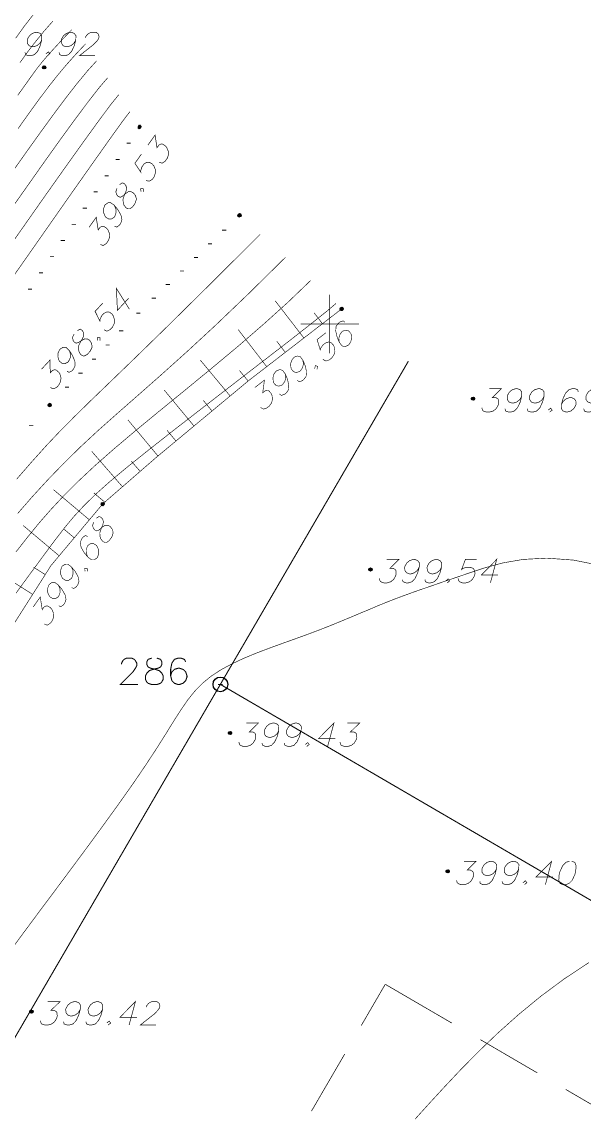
# Model space of a CAD drawing. Extents: x 489 to 720, y 1028 to 1176.
# Drawn here: x 612.32 to 621.92, y 1147.68 to 1166.29 of the extents above; entities that cross this region are included whole.
import ezdxf

# ---------------------------------------------------------------- set-up
doc = ezdxf.new("R2010")
doc.units = 0
doc.header["$MEASUREMENT"] = 0
for name, color, linetype in [('1202', 7, 'Continuous'), ('1501-TOPO', 7, 'Continuous'), ('1501-UP', 7, 'Continuous'), ('1506', 7, 'Continuous'), ('1507', 7, 'Continuous'), ('1510-UP', 7, 'Continuous'), ('1511-DOWN', 7, 'Continuous'), ('KAV-BINIAN', 7, 'Continuous'), ('M1602', 7, 'Continuous')]:
    doc.layers.add(name, color=color, linetype=linetype)

msp = doc.modelspace()

# ---------------------------------------------------------------- hatches: boundary and pattern name
at = {"layer": '1501-TOPO', "linetype": 'Continuous', "ltscale": 0.045455}
for points in [[(612.678, 1165.524), (612.678, 1165.504), (612.677, 1165.514)], [(612.684, 1165.534), (612.684, 1165.496), (612.678, 1165.524)], [(612.684, 1165.496), (612.678, 1165.524), (612.678, 1165.504)], [(612.693, 1165.539), (612.693, 1165.49), (612.684, 1165.534)], [(612.693, 1165.49), (612.684, 1165.534), (612.684, 1165.496)], [(612.703, 1165.541), (612.703, 1165.488), (612.693, 1165.539)], [(612.703, 1165.488), (612.693, 1165.539), (612.693, 1165.49)], [(612.713, 1165.539), (612.713, 1165.49), (612.703, 1165.541)], [(612.713, 1165.49), (612.703, 1165.541), (612.703, 1165.488)], [(612.721, 1165.534), (612.721, 1165.496), (612.713, 1165.539)], [(612.721, 1165.496), (612.713, 1165.539), (612.713, 1165.49)], [(612.727, 1165.524), (612.727, 1165.504), (612.721, 1165.534)], [(612.727, 1165.504), (612.721, 1165.534), (612.721, 1165.496)], [(612.729, 1165.514), (612.727, 1165.524), (612.727, 1165.504)], [(614.308, 1164.504), (614.346, 1164.476), (614.307, 1164.494)], [(614.346, 1164.476), (614.307, 1164.494), (614.337, 1164.472)], [(614.307, 1164.494), (614.337, 1164.472), (614.31, 1164.485)], [(614.311, 1164.514), (614.354, 1164.484), (614.308, 1164.504)], [(614.354, 1164.484), (614.308, 1164.504), (614.346, 1164.476)], [(614.337, 1164.472), (614.31, 1164.485), (614.327, 1164.473)], [(614.31, 1164.485), (614.327, 1164.473), (614.318, 1164.477)], [(614.319, 1164.521), (614.359, 1164.493), (614.311, 1164.514)], [(614.359, 1164.493), (614.311, 1164.514), (614.354, 1164.484)], [(614.328, 1164.524), (614.359, 1164.503), (614.319, 1164.521)], [(614.359, 1164.503), (614.319, 1164.521), (614.359, 1164.493)], [(614.338, 1164.524), (614.355, 1164.512), (614.328, 1164.524)], [(614.355, 1164.512), (614.328, 1164.524), (614.359, 1164.503)], [(614.349, 1164.52), (614.338, 1164.524), (614.355, 1164.512)], [(616.012, 1162.998), (616.046, 1162.964), (616.01, 1162.989)], [(616.046, 1162.964), (616.01, 1162.989), (616.037, 1162.962)], [(616.01, 1162.989), (616.037, 1162.962), (616.012, 1162.979)], [(616.018, 1163.007), (616.055, 1162.97), (616.012, 1162.998)], [(616.055, 1162.97), (616.012, 1162.998), (616.046, 1162.964)], [(616.037, 1162.962), (616.012, 1162.979), (616.027, 1162.964)], [(616.012, 1162.979), (616.027, 1162.964), (616.018, 1162.97)], [(616.027, 1163.013), (616.061, 1162.979), (616.018, 1163.007)], [(616.061, 1162.979), (616.018, 1163.007), (616.055, 1162.97)], [(616.037, 1163.015), (616.063, 1162.989), (616.027, 1163.013)], [(616.063, 1162.989), (616.027, 1163.013), (616.061, 1162.979)], [(616.047, 1163.013), (616.061, 1162.998), (616.037, 1163.015)], [(616.061, 1162.998), (616.037, 1163.015), (616.063, 1162.989)], [(616.055, 1163.007), (616.047, 1163.013), (616.061, 1162.998)], [(612.772, 1159.762), (612.808, 1159.729), (612.771, 1159.752)], [(612.808, 1159.729), (612.771, 1159.752), (612.799, 1159.727)], [(612.771, 1159.752), (612.799, 1159.727), (612.774, 1159.743)], [(612.778, 1159.771), (612.817, 1159.735), (612.772, 1159.762)], [(612.817, 1159.735), (612.772, 1159.762), (612.808, 1159.729)], [(612.799, 1159.727), (612.774, 1159.743), (612.788, 1159.728)], [(612.774, 1159.743), (612.788, 1159.728), (612.779, 1159.734)], [(612.786, 1159.777), (612.821, 1159.744), (612.778, 1159.771)], [(612.821, 1159.744), (612.778, 1159.771), (612.817, 1159.735)], [(612.796, 1159.779), (612.824, 1159.754), (612.786, 1159.777)], [(612.824, 1159.754), (612.786, 1159.777), (612.821, 1159.744)], [(612.807, 1159.778), (612.821, 1159.764), (612.796, 1159.779)], [(612.821, 1159.764), (612.796, 1159.779), (612.824, 1159.754)], [(612.815, 1159.772), (612.807, 1159.778), (612.821, 1159.764)], [(619.999, 1159.873), (619.999, 1159.853), (619.997, 1159.863)], [(620.004, 1159.881), (620.004, 1159.845), (619.999, 1159.873)], [(620.004, 1159.845), (619.999, 1159.873), (619.999, 1159.853)], [(620.013, 1159.887), (620.013, 1159.839), (620.004, 1159.881)], [(620.013, 1159.839), (620.004, 1159.881), (620.004, 1159.845)], [(620.024, 1159.889), (620.024, 1159.837), (620.013, 1159.887)], [(620.024, 1159.837), (620.013, 1159.887), (620.013, 1159.839)], [(620.034, 1159.887), (620.034, 1159.839), (620.024, 1159.889)], [(620.034, 1159.839), (620.024, 1159.889), (620.024, 1159.837)], [(620.042, 1159.881), (620.042, 1159.845), (620.034, 1159.887)], [(620.042, 1159.845), (620.034, 1159.887), (620.034, 1159.839)], [(620.047, 1159.873), (620.047, 1159.853), (620.042, 1159.881)], [(620.047, 1159.853), (620.042, 1159.881), (620.042, 1159.845)], [(620.05, 1159.863), (620.047, 1159.873), (620.047, 1159.853)], [(618.249, 1156.96), (618.249, 1156.939), (618.247, 1156.949)], [(618.254, 1156.969), (618.254, 1156.931), (618.249, 1156.96)], [(618.254, 1156.931), (618.249, 1156.96), (618.249, 1156.939)], [(618.263, 1156.974), (618.263, 1156.926), (618.254, 1156.969)], [(618.263, 1156.926), (618.254, 1156.969), (618.254, 1156.931)], [(618.274, 1156.977), (618.274, 1156.923), (618.263, 1156.974)], [(618.274, 1156.923), (618.263, 1156.974), (618.263, 1156.926)], [(618.284, 1156.974), (618.284, 1156.926), (618.274, 1156.977)], [(618.284, 1156.926), (618.274, 1156.977), (618.274, 1156.923)], [(618.292, 1156.969), (618.292, 1156.931), (618.284, 1156.974)], [(618.292, 1156.931), (618.284, 1156.974), (618.284, 1156.926)], [(618.297, 1156.96), (618.297, 1156.939), (618.292, 1156.969)], [(618.297, 1156.939), (618.292, 1156.969), (618.292, 1156.931)], [(618.3, 1156.949), (618.297, 1156.96), (618.297, 1156.939)], [(615.851, 1154.17), (615.851, 1154.149), (615.85, 1154.16)], [(615.857, 1154.178), (615.857, 1154.141), (615.851, 1154.17)], [(615.857, 1154.141), (615.851, 1154.17), (615.851, 1154.149)], [(615.866, 1154.184), (615.866, 1154.136), (615.857, 1154.178)], [(615.866, 1154.136), (615.857, 1154.178), (615.857, 1154.141)], [(615.876, 1154.186), (615.876, 1154.134), (615.866, 1154.184)], [(615.876, 1154.134), (615.866, 1154.184), (615.866, 1154.136)], [(615.886, 1154.184), (615.886, 1154.136), (615.876, 1154.186)], [(615.886, 1154.136), (615.876, 1154.186), (615.876, 1154.134)], [(615.894, 1154.178), (615.894, 1154.141), (615.886, 1154.184)], [(615.894, 1154.141), (615.886, 1154.184), (615.886, 1154.136)], [(615.9, 1154.17), (615.9, 1154.149), (615.894, 1154.178)], [(615.9, 1154.149), (615.894, 1154.178), (615.894, 1154.141)], [(615.902, 1154.16), (615.9, 1154.17), (615.9, 1154.149)], [(619.568, 1151.812), (619.568, 1151.791), (619.566, 1151.802)], [(619.574, 1151.821), (619.574, 1151.784), (619.568, 1151.812)], [(619.574, 1151.784), (619.568, 1151.812), (619.568, 1151.791)], [(619.582, 1151.827), (619.582, 1151.778), (619.574, 1151.821)], [(619.582, 1151.778), (619.574, 1151.821), (619.574, 1151.784)], [(619.592, 1151.828), (619.592, 1151.776), (619.582, 1151.827)], [(619.592, 1151.776), (619.582, 1151.827), (619.582, 1151.778)], [(619.602, 1151.827), (619.602, 1151.778), (619.592, 1151.828)], [(619.602, 1151.778), (619.592, 1151.828), (619.592, 1151.776)], [(619.61, 1151.821), (619.61, 1151.784), (619.602, 1151.827)], [(619.61, 1151.784), (619.602, 1151.827), (619.602, 1151.778)], [(619.616, 1151.812), (619.616, 1151.791), (619.61, 1151.821)], [(619.616, 1151.791), (619.61, 1151.821), (619.61, 1151.784)], [(619.618, 1151.802), (619.616, 1151.812), (619.616, 1151.791)], [(612.462, 1149.419), (612.462, 1149.398), (612.46, 1149.409)], [(612.468, 1149.427), (612.468, 1149.389), (612.462, 1149.419)], [(612.468, 1149.389), (612.462, 1149.419), (612.462, 1149.398)], [(612.477, 1149.432), (612.477, 1149.384), (612.468, 1149.427)], [(612.477, 1149.384), (612.468, 1149.427), (612.468, 1149.389)], [(612.487, 1149.435), (612.487, 1149.382), (612.477, 1149.432)], [(612.487, 1149.382), (612.477, 1149.432), (612.477, 1149.384)], [(612.496, 1149.432), (612.496, 1149.384), (612.487, 1149.435)], [(612.496, 1149.384), (612.487, 1149.435), (612.487, 1149.382)], [(612.505, 1149.427), (612.505, 1149.389), (612.496, 1149.432)], [(612.505, 1149.389), (612.496, 1149.432), (612.496, 1149.384)], [(612.511, 1149.419), (612.511, 1149.398), (612.505, 1149.427)], [(612.511, 1149.398), (612.505, 1149.427), (612.505, 1149.389)], [(612.513, 1149.409), (612.511, 1149.419), (612.511, 1149.398)]]:
    msp.add_hatch(color=7, dxfattribs=at).paths.add_polyline_path(points, flags=0)
at = {"layer": '1501-UP', "linetype": 'Continuous', "ltscale": 0.045455}
for points in [[(617.757, 1161.398), (617.79, 1161.37), (617.76, 1161.409)], [(617.76, 1161.409), (617.799, 1161.374), (617.767, 1161.415)], [(617.79, 1161.37), (617.76, 1161.409), (617.799, 1161.374)], [(617.767, 1161.415), (617.805, 1161.381), (617.776, 1161.42)], [(617.799, 1161.374), (617.767, 1161.415), (617.805, 1161.381)], [(617.776, 1161.42), (617.809, 1161.391), (617.786, 1161.421)], [(617.805, 1161.381), (617.776, 1161.42), (617.809, 1161.391)], [(617.809, 1161.391), (617.786, 1161.421), (617.808, 1161.402)], [(617.786, 1161.421), (617.808, 1161.402), (617.796, 1161.418)], [(617.808, 1161.402), (617.796, 1161.418), (617.803, 1161.411)], [(617.758, 1161.388), (617.779, 1161.369), (617.757, 1161.398)], [(617.779, 1161.369), (617.757, 1161.398), (617.79, 1161.37)], [(617.762, 1161.379), (617.77, 1161.372), (617.758, 1161.388)], [(617.77, 1161.372), (617.758, 1161.388), (617.779, 1161.369)], [(613.677, 1158.066), (613.713, 1158.043), (613.679, 1158.077)], [(613.679, 1158.057), (613.703, 1158.04), (613.677, 1158.066)], [(613.703, 1158.04), (613.677, 1158.066), (613.713, 1158.043)], [(613.679, 1158.077), (613.722, 1158.048), (613.684, 1158.086)], [(613.713, 1158.043), (613.679, 1158.077), (613.722, 1158.048)], [(613.685, 1158.048), (613.693, 1158.043), (613.679, 1158.057)], [(613.693, 1158.043), (613.679, 1158.057), (613.703, 1158.04)], [(613.684, 1158.086), (613.727, 1158.057), (613.693, 1158.091)], [(613.722, 1158.048), (613.684, 1158.086), (613.727, 1158.057)], [(613.693, 1158.091), (613.729, 1158.068), (613.703, 1158.094)], [(613.727, 1158.057), (613.693, 1158.091), (613.729, 1158.068)], [(613.729, 1158.068), (613.703, 1158.094), (613.727, 1158.078)], [(613.703, 1158.094), (613.727, 1158.078), (613.713, 1158.091)], [(613.727, 1158.078), (613.713, 1158.091), (613.721, 1158.086)]]:
    msp.add_hatch(color=18, dxfattribs=at).paths.add_polyline_path(points, flags=0)

# ---------------------------------------------------------------- linework, layer by layer
at = {"color": 250, "linetype": 'Continuous', "ltscale": 0.045455, "const_width": 0.0112}
for points in [[(612.661, 1165.979), (612.627, 1165.922), (612.578, 1165.884), (612.516, 1165.865), (612.496, 1165.865), (612.445, 1165.884), (612.417, 1165.922), (612.413, 1165.979), (612.418, 1165.998), (612.453, 1166.055), (612.501, 1166.094), (612.563, 1166.113), (612.583, 1166.113), (612.635, 1166.094), (612.662, 1166.055), (612.661, 1165.979), (612.635, 1165.884), (612.591, 1165.788), (612.537, 1165.731), (612.475, 1165.712), (612.437, 1165.712), (612.385, 1165.731), (612.376, 1165.77)], [(613.243, 1165.979), (613.208, 1165.922), (613.16, 1165.884), (613.097, 1165.865), (613.078, 1165.865), (613.026, 1165.884), (612.999, 1165.922), (612.995, 1165.979), (613, 1165.998), (613.034, 1166.055), (613.083, 1166.094), (613.145, 1166.113), (613.165, 1166.113), (613.216, 1166.094), (613.244, 1166.055), (613.243, 1165.979), (613.217, 1165.884), (613.172, 1165.788), (613.119, 1165.731), (613.057, 1165.712), (613.019, 1165.712), (612.967, 1165.731), (612.958, 1165.77)], [(613.405, 1166.018), (613.41, 1166.037), (613.44, 1166.074), (613.465, 1166.094), (613.508, 1166.113), (613.584, 1166.113), (613.617, 1166.094), (613.63, 1166.074), (613.64, 1166.037), (613.629, 1165.998), (613.6, 1165.96), (613.546, 1165.903), (613.304, 1165.712), (613.571, 1165.712)], [(612.732, 1165.746), (612.775, 1165.779), (612.799, 1165.746), (612.757, 1165.712)], [(614.474, 1164.188), (614.596, 1164.359), (614.629, 1164.144), (614.663, 1164.19), (614.697, 1164.206), (614.721, 1164.206), (614.77, 1164.177), (614.795, 1164.146), (614.821, 1164.085), (614.825, 1164.023), (614.803, 1163.961), (614.77, 1163.914), (614.725, 1163.884), (614.701, 1163.884), (614.665, 1163.898)], [(614.363, 1164.034), (614.252, 1163.879), (614.353, 1163.726), (614.352, 1163.756), (614.372, 1163.818), (614.407, 1163.864), (614.452, 1163.896), (614.5, 1163.896), (614.547, 1163.866), (614.574, 1163.836), (614.6, 1163.774), (614.602, 1163.713), (614.582, 1163.651), (614.549, 1163.604), (614.502, 1163.573), (614.479, 1163.573), (614.443, 1163.588)], [(613.946, 1163.452), (613.926, 1163.39), (613.94, 1163.345), (613.965, 1163.314), (614.001, 1163.298), (614.036, 1163.314), (614.093, 1163.361), (614.138, 1163.393), (614.186, 1163.393), (614.221, 1163.378), (614.259, 1163.332), (614.274, 1163.286), (614.275, 1163.255), (614.254, 1163.194), (614.21, 1163.131), (614.163, 1163.101), (614.14, 1163.101), (614.104, 1163.115), (614.067, 1163.161), (614.052, 1163.207), (614.05, 1163.269), (614.07, 1163.33), (614.102, 1163.407), (614.112, 1163.454), (614.097, 1163.499), (614.072, 1163.53), (614.037, 1163.545), (613.991, 1163.514)], [(614.354, 1163.391), (614.352, 1163.445), (614.393, 1163.445), (614.395, 1163.391)], [(613.901, 1163.16), (613.927, 1163.098), (613.93, 1163.037), (613.91, 1162.974), (613.899, 1162.96), (613.852, 1162.928), (613.805, 1162.928), (613.757, 1162.957), (613.744, 1162.973), (613.718, 1163.035), (613.715, 1163.096), (613.735, 1163.157), (613.746, 1163.173), (613.793, 1163.204), (613.84, 1163.205), (613.901, 1163.16), (613.963, 1163.084), (614.015, 1162.991), (614.03, 1162.914), (614.01, 1162.853), (613.987, 1162.822), (613.942, 1162.79), (613.905, 1162.805)], [(613.469, 1162.786), (613.591, 1162.956), (613.625, 1162.741), (613.658, 1162.787), (613.693, 1162.803), (613.717, 1162.804), (613.765, 1162.773), (613.791, 1162.743), (613.817, 1162.681), (613.819, 1162.62), (613.799, 1162.559), (613.766, 1162.512), (613.719, 1162.48), (613.696, 1162.48), (613.66, 1162.495)], [(614.157, 1161.391), (613.936, 1161.743), (613.953, 1161.369), (614.147, 1161.579)], [(613.702, 1161.491), (613.572, 1161.352), (613.654, 1161.187), (613.657, 1161.218), (613.685, 1161.277), (613.724, 1161.319), (613.774, 1161.344), (613.82, 1161.338), (613.865, 1161.302), (613.886, 1161.269), (613.904, 1161.204), (613.899, 1161.143), (613.87, 1161.085), (613.832, 1161.043), (613.783, 1161.018), (613.759, 1161.02), (613.725, 1161.039)], [(613.216, 1160.968), (613.187, 1160.909), (613.195, 1160.861), (613.216, 1160.828), (613.25, 1160.809), (613.286, 1160.82), (613.349, 1160.859), (613.399, 1160.884), (613.445, 1160.879), (613.479, 1160.859), (613.511, 1160.809), (613.519, 1160.762), (613.517, 1160.731), (613.488, 1160.672), (613.436, 1160.616), (613.386, 1160.591), (613.363, 1160.594), (613.329, 1160.613), (613.297, 1160.663), (613.29, 1160.711), (613.294, 1160.772), (613.324, 1160.831), (613.365, 1160.904), (613.38, 1160.948), (613.371, 1160.996), (613.351, 1161.029), (613.317, 1161.048), (613.268, 1161.023)], [(613.612, 1160.855), (613.617, 1160.909), (613.658, 1160.904), (613.653, 1160.851)], [(613.134, 1160.682), (613.152, 1160.619), (613.147, 1160.557), (613.119, 1160.498), (613.105, 1160.485), (613.057, 1160.46), (613.009, 1160.465), (612.965, 1160.501), (612.954, 1160.518), (612.936, 1160.582), (612.941, 1160.644), (612.969, 1160.702), (612.982, 1160.715), (613.032, 1160.741), (613.078, 1160.736), (613.134, 1160.682), (613.186, 1160.599), (613.226, 1160.502), (613.23, 1160.423), (613.202, 1160.364), (613.177, 1160.337), (613.127, 1160.312), (613.093, 1160.331)], [(612.658, 1160.366), (612.801, 1160.52), (612.807, 1160.303), (612.845, 1160.345), (612.882, 1160.356), (612.905, 1160.353), (612.95, 1160.316), (612.971, 1160.284), (612.99, 1160.219), (612.984, 1160.157), (612.955, 1160.099), (612.917, 1160.057), (612.868, 1160.032), (612.844, 1160.035), (612.81, 1160.054)], [(620.3, 1160.035), (620.51, 1160.035), (620.354, 1159.882), (620.412, 1159.882), (620.445, 1159.863), (620.459, 1159.844), (620.462, 1159.787), (620.452, 1159.748), (620.418, 1159.691), (620.37, 1159.653), (620.308, 1159.635), (620.25, 1159.635), (620.197, 1159.653), (620.184, 1159.672), (620.175, 1159.711)], [(620.855, 1159.902), (620.821, 1159.844), (620.772, 1159.806), (620.71, 1159.787), (620.692, 1159.787), (620.64, 1159.806), (620.611, 1159.844), (620.608, 1159.902), (620.613, 1159.92), (620.647, 1159.978), (620.695, 1160.015), (620.758, 1160.035), (620.777, 1160.035), (620.829, 1160.015), (620.857, 1159.978), (620.855, 1159.902), (620.83, 1159.806), (620.785, 1159.711), (620.732, 1159.653), (620.67, 1159.635), (620.632, 1159.635), (620.579, 1159.653), (620.57, 1159.691)], [(621.237, 1159.902), (621.203, 1159.844), (621.154, 1159.806), (621.092, 1159.787), (621.072, 1159.787), (621.02, 1159.806), (620.993, 1159.844), (620.99, 1159.902), (620.994, 1159.92), (621.028, 1159.978), (621.077, 1160.015), (621.14, 1160.035), (621.159, 1160.035), (621.21, 1160.015), (621.238, 1159.978), (621.237, 1159.902), (621.211, 1159.806), (621.167, 1159.711), (621.113, 1159.653), (621.051, 1159.635), (621.013, 1159.635), (620.961, 1159.653), (620.952, 1159.691)], [(621.82, 1159.978), (621.811, 1160.015), (621.759, 1160.035), (621.721, 1160.035), (621.659, 1160.015), (621.605, 1159.959), (621.56, 1159.863), (621.535, 1159.768), (621.534, 1159.691), (621.561, 1159.653), (621.613, 1159.635), (621.633, 1159.635), (621.695, 1159.653), (621.743, 1159.691), (621.778, 1159.748), (621.783, 1159.768), (621.779, 1159.824), (621.751, 1159.863), (621.699, 1159.882), (621.68, 1159.882), (621.618, 1159.863), (621.569, 1159.824), (621.535, 1159.768)], [(622.2, 1159.902), (622.166, 1159.844), (622.117, 1159.806), (622.055, 1159.787), (622.036, 1159.787), (621.984, 1159.806), (621.955, 1159.844), (621.952, 1159.902), (621.958, 1159.92), (621.992, 1159.978), (622.04, 1160.015), (622.102, 1160.035), (622.121, 1160.035), (622.174, 1160.015), (622.201, 1159.978), (622.2, 1159.902), (622.175, 1159.806), (622.129, 1159.711), (622.076, 1159.653), (622.015, 1159.635), (621.976, 1159.635), (621.924, 1159.653), (621.915, 1159.691)], [(621.308, 1159.668), (621.35, 1159.701), (621.375, 1159.668), (621.333, 1159.635)], [(618.55, 1157.121), (618.76, 1157.121), (618.604, 1156.969), (618.662, 1156.969), (618.695, 1156.949), (618.709, 1156.93), (618.712, 1156.873), (618.702, 1156.836), (618.668, 1156.778), (618.62, 1156.74), (618.558, 1156.721), (618.5, 1156.721), (618.449, 1156.74), (618.434, 1156.759), (618.425, 1156.797)], [(619.105, 1156.988), (619.071, 1156.93), (619.022, 1156.893), (618.961, 1156.873), (618.942, 1156.873), (618.89, 1156.893), (618.861, 1156.93), (618.858, 1156.988), (618.863, 1157.007), (618.897, 1157.064), (618.945, 1157.103), (619.008, 1157.121), (619.027, 1157.121), (619.079, 1157.103), (619.107, 1157.064), (619.105, 1156.988), (619.08, 1156.893), (619.035, 1156.797), (618.982, 1156.74), (618.92, 1156.721), (618.882, 1156.721), (618.829, 1156.74), (618.82, 1156.778)], [(619.487, 1156.988), (619.453, 1156.93), (619.404, 1156.893), (619.342, 1156.873), (619.322, 1156.873), (619.27, 1156.893), (619.243, 1156.93), (619.24, 1156.988), (619.244, 1157.007), (619.278, 1157.064), (619.327, 1157.103), (619.39, 1157.121), (619.409, 1157.121), (619.46, 1157.103), (619.488, 1157.064), (619.487, 1156.988), (619.461, 1156.893), (619.417, 1156.797), (619.363, 1156.74), (619.301, 1156.721), (619.263, 1156.721), (619.211, 1156.74), (619.202, 1156.778)], [(620.085, 1157.121), (619.894, 1157.121), (619.829, 1156.949), (619.854, 1156.969), (619.916, 1156.988), (619.974, 1156.988), (620.026, 1156.969), (620.053, 1156.93), (620.057, 1156.873), (620.046, 1156.836), (620.012, 1156.778), (619.965, 1156.74), (619.902, 1156.721), (619.844, 1156.721), (619.793, 1156.74), (619.778, 1156.759), (619.769, 1156.797)], [(620.321, 1156.721), (620.428, 1157.121), (620.167, 1156.854), (620.452, 1156.854)], [(619.558, 1156.754), (619.6, 1156.788), (619.625, 1156.754), (619.583, 1156.721)], [(616.152, 1154.331), (616.362, 1154.331), (616.207, 1154.179), (616.265, 1154.179), (616.297, 1154.16), (616.311, 1154.14), (616.315, 1154.084), (616.304, 1154.045), (616.27, 1153.988), (616.222, 1153.949), (616.16, 1153.931), (616.102, 1153.931), (616.051, 1153.949), (616.036, 1153.969), (616.027, 1154.007)], [(616.708, 1154.197), (616.674, 1154.14), (616.625, 1154.103), (616.563, 1154.084), (616.544, 1154.084), (616.492, 1154.103), (616.463, 1154.14), (616.46, 1154.197), (616.466, 1154.216), (616.5, 1154.274), (616.547, 1154.312), (616.61, 1154.331), (616.629, 1154.331), (616.682, 1154.312), (616.709, 1154.274), (616.708, 1154.197), (616.683, 1154.103), (616.637, 1154.007), (616.584, 1153.949), (616.522, 1153.931), (616.484, 1153.931), (616.432, 1153.949), (616.422, 1153.988)], [(617.09, 1154.197), (617.055, 1154.14), (617.007, 1154.103), (616.944, 1154.084), (616.925, 1154.084), (616.872, 1154.103), (616.845, 1154.14), (616.842, 1154.197), (616.846, 1154.216), (616.88, 1154.274), (616.929, 1154.312), (616.992, 1154.331), (617.011, 1154.331), (617.062, 1154.312), (617.091, 1154.274), (617.09, 1154.197), (617.063, 1154.103), (617.019, 1154.007), (616.966, 1153.949), (616.903, 1153.931), (616.866, 1153.931), (616.813, 1153.949), (616.804, 1153.988)], [(617.542, 1153.931), (617.65, 1154.331), (617.387, 1154.064), (617.674, 1154.064)], [(617.878, 1154.331), (618.088, 1154.331), (617.933, 1154.179), (617.99, 1154.179), (618.022, 1154.16), (618.037, 1154.14), (618.041, 1154.084), (618.03, 1154.045), (617.996, 1153.988), (617.947, 1153.949), (617.885, 1153.931), (617.828, 1153.931), (617.776, 1153.949), (617.762, 1153.969), (617.753, 1154.007)], [(617.16, 1153.964), (617.202, 1153.997), (617.227, 1153.964), (617.185, 1153.931)], [(619.869, 1151.973), (620.078, 1151.973), (619.924, 1151.821), (619.98, 1151.821), (620.013, 1151.802), (620.027, 1151.782), (620.032, 1151.726), (620.021, 1151.687), (619.986, 1151.63), (619.938, 1151.593), (619.876, 1151.573), (619.819, 1151.573), (619.767, 1151.593), (619.752, 1151.611), (619.744, 1151.649)], [(620.424, 1151.84), (620.39, 1151.782), (620.342, 1151.745), (620.279, 1151.726), (620.26, 1151.726), (620.208, 1151.745), (620.18, 1151.782), (620.176, 1151.84), (620.182, 1151.859), (620.216, 1151.916), (620.265, 1151.954), (620.326, 1151.973), (620.345, 1151.973), (620.397, 1151.954), (620.426, 1151.916), (620.424, 1151.84), (620.399, 1151.745), (620.354, 1151.649), (620.301, 1151.593), (620.238, 1151.573), (620.2, 1151.573), (620.147, 1151.593), (620.14, 1151.63)], [(620.805, 1151.84), (620.771, 1151.782), (620.722, 1151.745), (620.66, 1151.726), (620.642, 1151.726), (620.59, 1151.745), (620.561, 1151.782), (620.558, 1151.84), (620.562, 1151.859), (620.597, 1151.916), (620.645, 1151.954), (620.708, 1151.973), (620.727, 1151.973), (620.779, 1151.954), (620.807, 1151.916), (620.805, 1151.84), (620.78, 1151.745), (620.735, 1151.649), (620.682, 1151.593), (620.619, 1151.573), (620.582, 1151.573), (620.529, 1151.593), (620.52, 1151.63)], [(621.259, 1151.573), (621.366, 1151.973), (621.103, 1151.706), (621.39, 1151.706)], [(621.671, 1151.973), (621.609, 1151.954), (621.555, 1151.897), (621.51, 1151.802), (621.495, 1151.745), (621.488, 1151.649), (621.511, 1151.593), (621.563, 1151.573), (621.602, 1151.573), (621.663, 1151.593), (621.718, 1151.649), (621.762, 1151.745), (621.777, 1151.802), (621.784, 1151.897), (621.761, 1151.954), (621.709, 1151.973)], [(620.876, 1151.606), (620.919, 1151.64), (620.943, 1151.606), (620.901, 1151.573)], [(612.763, 1149.58), (612.974, 1149.58), (612.818, 1149.427), (612.876, 1149.427), (612.909, 1149.409), (612.922, 1149.389), (612.926, 1149.332), (612.916, 1149.294), (612.882, 1149.237), (612.833, 1149.198), (612.77, 1149.179), (612.713, 1149.179), (612.661, 1149.198), (612.647, 1149.218), (612.638, 1149.255)], [(613.319, 1149.446), (613.285, 1149.389), (613.236, 1149.351), (613.174, 1149.332), (613.155, 1149.332), (613.103, 1149.351), (613.075, 1149.389), (613.071, 1149.446), (613.076, 1149.465), (613.111, 1149.522), (613.159, 1149.561), (613.221, 1149.58), (613.241, 1149.58), (613.293, 1149.561), (613.32, 1149.522), (613.319, 1149.446), (613.293, 1149.351), (613.249, 1149.255), (613.195, 1149.198), (613.133, 1149.179), (613.095, 1149.179), (613.043, 1149.198), (613.034, 1149.237)], [(613.701, 1149.446), (613.666, 1149.389), (613.618, 1149.351), (613.555, 1149.332), (613.536, 1149.332), (613.484, 1149.351), (613.457, 1149.389), (613.452, 1149.446), (613.458, 1149.465), (613.492, 1149.522), (613.541, 1149.561), (613.603, 1149.58), (613.621, 1149.58), (613.674, 1149.561), (613.702, 1149.522), (613.701, 1149.446), (613.675, 1149.351), (613.63, 1149.255), (613.577, 1149.198), (613.515, 1149.179), (613.476, 1149.179), (613.425, 1149.198), (613.416, 1149.237)], [(614.153, 1149.179), (614.261, 1149.58), (613.999, 1149.313), (614.285, 1149.313)], [(614.445, 1149.485), (614.45, 1149.504), (614.479, 1149.541), (614.503, 1149.561), (614.546, 1149.58), (614.622, 1149.58), (614.655, 1149.561), (614.67, 1149.541), (614.679, 1149.504), (614.669, 1149.465), (614.64, 1149.427), (614.586, 1149.37), (614.344, 1149.179), (614.611, 1149.179)], [(613.771, 1149.213), (613.813, 1149.246), (613.838, 1149.213), (613.795, 1149.179)]]:
    msp.add_lwpolyline(points, dxfattribs=at)
at = {"color": 18, "linetype": 'Continuous', "ltscale": 0.045455, "const_width": 0.01}
for points in [[(617.838, 1161.165), (617.809, 1161.19), (617.755, 1161.173), (617.725, 1161.149), (617.687, 1161.097), (617.68, 1161.019), (617.703, 1160.916), (617.741, 1160.826), (617.786, 1160.764), (617.832, 1160.751), (617.885, 1160.768), (617.9, 1160.779), (617.937, 1160.832), (617.952, 1160.891), (617.945, 1160.959), (617.937, 1160.977), (617.9, 1161.019), (617.854, 1161.032), (617.801, 1161.015), (617.786, 1161.004), (617.749, 1160.951), (617.733, 1160.891), (617.741, 1160.826)], [(617.513, 1160.987), (617.362, 1160.871), (617.416, 1160.695), (617.424, 1160.724), (617.461, 1160.778), (617.507, 1160.813), (617.559, 1160.83), (617.604, 1160.816), (617.643, 1160.773), (617.658, 1160.737), (617.666, 1160.671), (617.65, 1160.611), (617.612, 1160.557), (617.567, 1160.523), (617.515, 1160.506), (617.492, 1160.513), (617.461, 1160.538)], [(617.121, 1160.516), (617.128, 1160.449), (617.113, 1160.39), (617.076, 1160.337), (617.061, 1160.326), (617.008, 1160.309), (616.962, 1160.322), (616.925, 1160.365), (616.917, 1160.384), (616.909, 1160.449), (616.925, 1160.51), (616.962, 1160.562), (616.977, 1160.574), (617.03, 1160.59), (617.076, 1160.578), (617.121, 1160.516), (617.159, 1160.426), (617.182, 1160.322), (617.175, 1160.245), (617.136, 1160.191), (617.107, 1160.168), (617.053, 1160.152), (617.024, 1160.177)], [(616.819, 1160.284), (616.827, 1160.218), (616.811, 1160.157), (616.774, 1160.104), (616.759, 1160.093), (616.705, 1160.076), (616.66, 1160.089), (616.622, 1160.132), (616.615, 1160.151), (616.608, 1160.216), (616.622, 1160.277), (616.66, 1160.33), (616.675, 1160.341), (616.728, 1160.359), (616.774, 1160.345), (616.819, 1160.284), (616.857, 1160.193), (616.879, 1160.089), (616.872, 1160.012), (616.835, 1159.959), (616.804, 1159.936), (616.751, 1159.919), (616.721, 1159.944)], [(617.32, 1160.374), (617.333, 1160.427), (617.372, 1160.415), (617.36, 1160.363)], [(616.297, 1160.051), (616.463, 1160.179), (616.434, 1159.963), (616.479, 1159.998), (616.517, 1160.003), (616.54, 1159.996), (616.577, 1159.953), (616.593, 1159.916), (616.6, 1159.851), (616.585, 1159.79), (616.547, 1159.738), (616.502, 1159.703), (616.449, 1159.686), (616.426, 1159.693), (616.396, 1159.718)], [(613.55, 1157.761), (613.529, 1157.699), (613.543, 1157.653), (613.568, 1157.622), (613.604, 1157.607), (613.638, 1157.623), (613.695, 1157.671), (613.742, 1157.702), (613.788, 1157.703), (613.825, 1157.688), (613.862, 1157.641), (613.877, 1157.596), (613.878, 1157.565), (613.858, 1157.503), (613.813, 1157.441), (613.768, 1157.41), (613.744, 1157.41), (613.708, 1157.424), (613.67, 1157.47), (613.655, 1157.516), (613.653, 1157.578), (613.674, 1157.639), (613.705, 1157.716), (613.715, 1157.763), (613.701, 1157.809), (613.676, 1157.839), (613.64, 1157.854), (613.594, 1157.823)], [(613.443, 1157.513), (613.407, 1157.528), (613.361, 1157.497), (613.34, 1157.466), (613.319, 1157.404), (613.334, 1157.328), (613.386, 1157.236), (613.449, 1157.16), (613.51, 1157.114), (613.558, 1157.114), (613.603, 1157.146), (613.615, 1157.162), (613.635, 1157.223), (613.632, 1157.285), (613.605, 1157.346), (613.593, 1157.362), (613.544, 1157.391), (613.496, 1157.391), (613.451, 1157.36), (613.44, 1157.344), (613.419, 1157.282), (613.422, 1157.221), (613.449, 1157.16)], [(613.167, 1156.995), (613.194, 1156.934), (613.196, 1156.872), (613.176, 1156.81), (613.165, 1156.795), (613.119, 1156.763), (613.072, 1156.762), (613.024, 1156.793), (613.011, 1156.807), (612.984, 1156.869), (612.982, 1156.93), (613.002, 1156.993), (613.012, 1157.007), (613.059, 1157.039), (613.105, 1157.04), (613.167, 1156.995), (613.23, 1156.919), (613.282, 1156.827), (613.297, 1156.749), (613.277, 1156.688), (613.254, 1156.657), (613.209, 1156.626), (613.172, 1156.64)], [(613.399, 1156.916), (613.396, 1156.97), (613.437, 1156.971), (613.44, 1156.918)], [(612.945, 1156.684), (612.972, 1156.622), (612.976, 1156.561), (612.954, 1156.499), (612.944, 1156.484), (612.897, 1156.453), (612.851, 1156.452), (612.802, 1156.482), (612.79, 1156.497), (612.762, 1156.559), (612.76, 1156.62), (612.78, 1156.681), (612.792, 1156.697), (612.837, 1156.729), (612.884, 1156.729), (612.945, 1156.684), (613.009, 1156.607), (613.06, 1156.516), (613.076, 1156.439), (613.055, 1156.378), (613.033, 1156.346), (612.987, 1156.315), (612.951, 1156.33)], [(612.515, 1156.309), (612.636, 1156.48), (612.67, 1156.265), (612.704, 1156.312), (612.738, 1156.327), (612.762, 1156.328), (612.811, 1156.297), (612.836, 1156.266), (612.862, 1156.206), (612.866, 1156.144), (612.845, 1156.082), (612.812, 1156.036), (612.766, 1156.004), (612.742, 1156.004), (612.707, 1156.019)]]:
    msp.add_lwpolyline(points, dxfattribs=at)
at = {"color": 214, "linetype": 'Continuous', "ltscale": 0.045455, "const_width": 0.0182}
for points in [[(614.025, 1155.33), (614.025, 1155.352), (614.046, 1155.395), (614.068, 1155.416), (614.111, 1155.438), (614.196, 1155.438), (614.24, 1155.416), (614.261, 1155.395), (614.283, 1155.352), (614.283, 1155.309), (614.261, 1155.266), (614.218, 1155.202), (614.003, 1154.987), (614.304, 1154.987)], [(614.54, 1155.438), (614.476, 1155.416), (614.454, 1155.373), (614.454, 1155.33), (614.476, 1155.287), (614.518, 1155.266), (614.604, 1155.245), (614.669, 1155.223), (614.711, 1155.18), (614.733, 1155.137), (614.733, 1155.073), (614.711, 1155.03), (614.69, 1155.009), (614.626, 1154.987), (614.54, 1154.987), (614.476, 1155.009), (614.454, 1155.03), (614.433, 1155.073), (614.433, 1155.137), (614.454, 1155.18), (614.497, 1155.223), (614.561, 1155.245), (614.647, 1155.266), (614.69, 1155.287), (614.711, 1155.33), (614.711, 1155.373), (614.69, 1155.416), (614.626, 1155.438)], [(615.119, 1155.373), (615.097, 1155.416), (615.034, 1155.438), (614.991, 1155.438), (614.926, 1155.416), (614.883, 1155.352), (614.862, 1155.245), (614.862, 1155.137), (614.883, 1155.052), (614.926, 1155.009), (614.991, 1154.987), (615.012, 1154.987), (615.076, 1155.009), (615.119, 1155.052), (615.141, 1155.115), (615.141, 1155.137), (615.119, 1155.202), (615.076, 1155.245), (615.012, 1155.266), (614.991, 1155.266), (614.926, 1155.245), (614.883, 1155.202), (614.862, 1155.137)]]:
    msp.add_lwpolyline(points, dxfattribs=at)
at = {"layer": '1202', "color": 7, "linetype": 'Continuous', "ltscale": 0.045455, "const_width": 0.0112}
for points in [[(617.579, 1161.639), (617.579, 1160.638)], [(618.08, 1161.138), (617.079, 1161.138)]]:
    msp.add_lwpolyline(points, dxfattribs=at)
at = {"layer": '1501-TOPO', "color": 7, "linetype": 'Continuous', "ltscale": 0.045455, "const_width": 0.0112}
for points in [[(612.678, 1165.514), (612.728, 1165.514)], [(614.308, 1164.498), (614.358, 1164.498)], [(616.012, 1162.989), (616.062, 1162.989)], [(612.772, 1159.753), (612.822, 1159.753)], [(619.999, 1159.863), (620.049, 1159.863)], [(618.249, 1156.949), (618.299, 1156.949)], [(615.851, 1154.16), (615.901, 1154.16)], [(619.567, 1151.802), (619.617, 1151.802)], [(612.462, 1149.409), (612.512, 1149.409)]]:
    msp.add_lwpolyline(points, dxfattribs=at)
at = {"layer": '1501-TOPO', "color": 7, "linetype": 'Continuous', "ltscale": 0.045455}
for points in [[(612.678, 1165.524), (612.678, 1165.504), (612.677, 1165.514)], [(612.684, 1165.534), (612.684, 1165.496), (612.678, 1165.524)], [(612.684, 1165.496), (612.678, 1165.524), (612.678, 1165.504)], [(612.693, 1165.539), (612.693, 1165.49), (612.684, 1165.534)], [(612.693, 1165.49), (612.684, 1165.534), (612.684, 1165.496)], [(612.703, 1165.541), (612.703, 1165.488), (612.693, 1165.539)], [(612.703, 1165.488), (612.693, 1165.539), (612.693, 1165.49)], [(612.713, 1165.539), (612.713, 1165.49), (612.703, 1165.541)], [(612.713, 1165.49), (612.703, 1165.541), (612.703, 1165.488)], [(612.721, 1165.534), (612.721, 1165.496), (612.713, 1165.539)], [(612.721, 1165.496), (612.713, 1165.539), (612.713, 1165.49)], [(612.727, 1165.524), (612.727, 1165.504), (612.721, 1165.534)], [(612.727, 1165.504), (612.721, 1165.534), (612.721, 1165.496)], [(612.729, 1165.514), (612.727, 1165.524), (612.727, 1165.504)], [(614.308, 1164.504), (614.346, 1164.476), (614.307, 1164.494)], [(614.346, 1164.476), (614.307, 1164.494), (614.337, 1164.472)], [(614.307, 1164.494), (614.337, 1164.472), (614.31, 1164.485)], [(614.311, 1164.514), (614.354, 1164.484), (614.308, 1164.504)], [(614.354, 1164.484), (614.308, 1164.504), (614.346, 1164.476)], [(614.337, 1164.472), (614.31, 1164.485), (614.327, 1164.473)], [(614.31, 1164.485), (614.327, 1164.473), (614.318, 1164.477)], [(614.319, 1164.521), (614.359, 1164.493), (614.311, 1164.514)], [(614.359, 1164.493), (614.311, 1164.514), (614.354, 1164.484)], [(614.328, 1164.524), (614.359, 1164.503), (614.319, 1164.521)], [(614.359, 1164.503), (614.319, 1164.521), (614.359, 1164.493)], [(614.338, 1164.524), (614.355, 1164.512), (614.328, 1164.524)], [(614.355, 1164.512), (614.328, 1164.524), (614.359, 1164.503)], [(614.349, 1164.52), (614.338, 1164.524), (614.355, 1164.512)], [(616.012, 1162.998), (616.046, 1162.964), (616.01, 1162.989)], [(616.046, 1162.964), (616.01, 1162.989), (616.037, 1162.962)], [(616.01, 1162.989), (616.037, 1162.962), (616.012, 1162.979)], [(616.018, 1163.007), (616.055, 1162.97), (616.012, 1162.998)], [(616.055, 1162.97), (616.012, 1162.998), (616.046, 1162.964)], [(616.037, 1162.962), (616.012, 1162.979), (616.027, 1162.964)], [(616.012, 1162.979), (616.027, 1162.964), (616.018, 1162.97)], [(616.027, 1163.013), (616.061, 1162.979), (616.018, 1163.007)], [(616.061, 1162.979), (616.018, 1163.007), (616.055, 1162.97)], [(616.037, 1163.015), (616.063, 1162.989), (616.027, 1163.013)], [(616.063, 1162.989), (616.027, 1163.013), (616.061, 1162.979)], [(616.047, 1163.013), (616.061, 1162.998), (616.037, 1163.015)], [(616.061, 1162.998), (616.037, 1163.015), (616.063, 1162.989)], [(616.055, 1163.007), (616.047, 1163.013), (616.061, 1162.998)], [(612.772, 1159.762), (612.808, 1159.729), (612.771, 1159.752)], [(612.808, 1159.729), (612.771, 1159.752), (612.799, 1159.727)], [(612.771, 1159.752), (612.799, 1159.727), (612.774, 1159.743)], [(612.778, 1159.771), (612.817, 1159.735), (612.772, 1159.762)], [(612.817, 1159.735), (612.772, 1159.762), (612.808, 1159.729)], [(612.799, 1159.727), (612.774, 1159.743), (612.788, 1159.728)], [(612.774, 1159.743), (612.788, 1159.728), (612.779, 1159.734)], [(612.786, 1159.777), (612.821, 1159.744), (612.778, 1159.771)], [(612.821, 1159.744), (612.778, 1159.771), (612.817, 1159.735)], [(612.796, 1159.779), (612.824, 1159.754), (612.786, 1159.777)], [(612.824, 1159.754), (612.786, 1159.777), (612.821, 1159.744)], [(612.807, 1159.778), (612.821, 1159.764), (612.796, 1159.779)], [(612.821, 1159.764), (612.796, 1159.779), (612.824, 1159.754)], [(612.815, 1159.772), (612.807, 1159.778), (612.821, 1159.764)], [(619.999, 1159.873), (619.999, 1159.853), (619.997, 1159.863)], [(620.004, 1159.881), (620.004, 1159.845), (619.999, 1159.873)], [(620.004, 1159.845), (619.999, 1159.873), (619.999, 1159.853)], [(620.013, 1159.887), (620.013, 1159.839), (620.004, 1159.881)], [(620.013, 1159.839), (620.004, 1159.881), (620.004, 1159.845)], [(620.024, 1159.889), (620.024, 1159.837), (620.013, 1159.887)], [(620.024, 1159.837), (620.013, 1159.887), (620.013, 1159.839)], [(620.034, 1159.887), (620.034, 1159.839), (620.024, 1159.889)], [(620.034, 1159.839), (620.024, 1159.889), (620.024, 1159.837)], [(620.042, 1159.881), (620.042, 1159.845), (620.034, 1159.887)], [(620.042, 1159.845), (620.034, 1159.887), (620.034, 1159.839)], [(620.047, 1159.873), (620.047, 1159.853), (620.042, 1159.881)], [(620.047, 1159.853), (620.042, 1159.881), (620.042, 1159.845)], [(620.05, 1159.863), (620.047, 1159.873), (620.047, 1159.853)], [(618.249, 1156.96), (618.249, 1156.939), (618.247, 1156.949)], [(618.254, 1156.969), (618.254, 1156.931), (618.249, 1156.96)], [(618.254, 1156.931), (618.249, 1156.96), (618.249, 1156.939)], [(618.263, 1156.974), (618.263, 1156.926), (618.254, 1156.969)], [(618.263, 1156.926), (618.254, 1156.969), (618.254, 1156.931)], [(618.274, 1156.977), (618.274, 1156.923), (618.263, 1156.974)], [(618.274, 1156.923), (618.263, 1156.974), (618.263, 1156.926)], [(618.284, 1156.974), (618.284, 1156.926), (618.274, 1156.977)], [(618.284, 1156.926), (618.274, 1156.977), (618.274, 1156.923)], [(618.292, 1156.969), (618.292, 1156.931), (618.284, 1156.974)], [(618.292, 1156.931), (618.284, 1156.974), (618.284, 1156.926)], [(618.297, 1156.96), (618.297, 1156.939), (618.292, 1156.969)], [(618.297, 1156.939), (618.292, 1156.969), (618.292, 1156.931)], [(618.3, 1156.949), (618.297, 1156.96), (618.297, 1156.939)], [(615.851, 1154.17), (615.851, 1154.149), (615.85, 1154.16)], [(615.857, 1154.178), (615.857, 1154.141), (615.851, 1154.17)], [(615.857, 1154.141), (615.851, 1154.17), (615.851, 1154.149)], [(615.866, 1154.184), (615.866, 1154.136), (615.857, 1154.178)], [(615.866, 1154.136), (615.857, 1154.178), (615.857, 1154.141)], [(615.876, 1154.186), (615.876, 1154.134), (615.866, 1154.184)], [(615.876, 1154.134), (615.866, 1154.184), (615.866, 1154.136)], [(615.886, 1154.184), (615.886, 1154.136), (615.876, 1154.186)], [(615.886, 1154.136), (615.876, 1154.186), (615.876, 1154.134)], [(615.894, 1154.178), (615.894, 1154.141), (615.886, 1154.184)], [(615.894, 1154.141), (615.886, 1154.184), (615.886, 1154.136)], [(615.9, 1154.17), (615.9, 1154.149), (615.894, 1154.178)], [(615.9, 1154.149), (615.894, 1154.178), (615.894, 1154.141)], [(615.902, 1154.16), (615.9, 1154.17), (615.9, 1154.149)], [(619.568, 1151.812), (619.568, 1151.791), (619.566, 1151.802)], [(619.574, 1151.821), (619.574, 1151.784), (619.568, 1151.812)], [(619.574, 1151.784), (619.568, 1151.812), (619.568, 1151.791)], [(619.582, 1151.827), (619.582, 1151.778), (619.574, 1151.821)], [(619.582, 1151.778), (619.574, 1151.821), (619.574, 1151.784)], [(619.592, 1151.828), (619.592, 1151.776), (619.582, 1151.827)], [(619.592, 1151.776), (619.582, 1151.827), (619.582, 1151.778)], [(619.602, 1151.827), (619.602, 1151.778), (619.592, 1151.828)], [(619.602, 1151.778), (619.592, 1151.828), (619.592, 1151.776)], [(619.61, 1151.821), (619.61, 1151.784), (619.602, 1151.827)], [(619.61, 1151.784), (619.602, 1151.827), (619.602, 1151.778)], [(619.616, 1151.812), (619.616, 1151.791), (619.61, 1151.821)], [(619.616, 1151.791), (619.61, 1151.821), (619.61, 1151.784)], [(619.618, 1151.802), (619.616, 1151.812), (619.616, 1151.791)], [(612.462, 1149.419), (612.462, 1149.398), (612.46, 1149.409)], [(612.468, 1149.427), (612.468, 1149.389), (612.462, 1149.419)], [(612.468, 1149.389), (612.462, 1149.419), (612.462, 1149.398)], [(612.477, 1149.432), (612.477, 1149.384), (612.468, 1149.427)], [(612.477, 1149.384), (612.468, 1149.427), (612.468, 1149.389)], [(612.487, 1149.435), (612.487, 1149.382), (612.477, 1149.432)], [(612.487, 1149.382), (612.477, 1149.432), (612.477, 1149.384)], [(612.496, 1149.432), (612.496, 1149.384), (612.487, 1149.435)], [(612.496, 1149.384), (612.487, 1149.435), (612.487, 1149.382)], [(612.505, 1149.427), (612.505, 1149.389), (612.496, 1149.432)], [(612.505, 1149.389), (612.496, 1149.432), (612.496, 1149.384)], [(612.511, 1149.419), (612.511, 1149.398), (612.505, 1149.427)], [(612.511, 1149.398), (612.505, 1149.427), (612.505, 1149.389)], [(612.513, 1149.409), (612.511, 1149.419), (612.511, 1149.398)]]:
    msp.add_lwpolyline(points, dxfattribs=at)
for centre in [(612.703, 1165.514), (616.037, 1162.989), (620.024, 1159.863), (618.274, 1156.949), (615.876, 1154.16), (619.592, 1151.802), (612.487, 1149.409)]:
    msp.add_circle(centre, 0.0261, dxfattribs=at)
for centre, start, end in [((614.333, 1164.498), 144.3823, 144.3823), ((612.797, 1159.753), 137.1204, 497.1203)]:
    msp.add_arc(centre, 0.0261, start, end, dxfattribs=at)
at = {"layer": '1501-UP', "color": 18, "linetype": 'Continuous', "ltscale": 0.045455}
for points in [[(617.757, 1161.398), (617.79, 1161.37), (617.76, 1161.409)], [(617.76, 1161.409), (617.799, 1161.374), (617.767, 1161.415)], [(617.79, 1161.37), (617.76, 1161.409), (617.799, 1161.374)], [(617.767, 1161.415), (617.805, 1161.381), (617.776, 1161.42)], [(617.799, 1161.374), (617.767, 1161.415), (617.805, 1161.381)], [(617.776, 1161.42), (617.809, 1161.391), (617.786, 1161.421)], [(617.805, 1161.381), (617.776, 1161.42), (617.809, 1161.391)], [(617.809, 1161.391), (617.786, 1161.421), (617.808, 1161.402)], [(617.786, 1161.421), (617.808, 1161.402), (617.796, 1161.418)], [(617.808, 1161.402), (617.796, 1161.418), (617.803, 1161.411)], [(617.758, 1161.388), (617.779, 1161.369), (617.757, 1161.398)], [(617.779, 1161.369), (617.757, 1161.398), (617.79, 1161.37)], [(617.762, 1161.379), (617.77, 1161.372), (617.758, 1161.388)], [(617.77, 1161.372), (617.758, 1161.388), (617.779, 1161.369)], [(613.677, 1158.066), (613.713, 1158.043), (613.679, 1158.077)], [(613.679, 1158.057), (613.703, 1158.04), (613.677, 1158.066)], [(613.703, 1158.04), (613.677, 1158.066), (613.713, 1158.043)], [(613.679, 1158.077), (613.722, 1158.048), (613.684, 1158.086)], [(613.713, 1158.043), (613.679, 1158.077), (613.722, 1158.048)], [(613.685, 1158.048), (613.693, 1158.043), (613.679, 1158.057)], [(613.693, 1158.043), (613.679, 1158.057), (613.703, 1158.04)], [(613.684, 1158.086), (613.727, 1158.057), (613.693, 1158.091)], [(613.722, 1158.048), (613.684, 1158.086), (613.727, 1158.057)], [(613.693, 1158.091), (613.729, 1158.068), (613.703, 1158.094)], [(613.727, 1158.057), (613.693, 1158.091), (613.729, 1158.068)], [(613.729, 1158.068), (613.703, 1158.094), (613.727, 1158.078)], [(613.703, 1158.094), (613.727, 1158.078), (613.713, 1158.091)], [(613.727, 1158.078), (613.713, 1158.091), (613.721, 1158.086)]]:
    msp.add_lwpolyline(points, dxfattribs=at)
at = {"layer": '1501-UP', "color": 18, "linetype": 'Continuous', "ltscale": 0.045455, "const_width": 0.01}
for points in [[(617.761, 1161.395), (617.805, 1161.395)], [(613.682, 1158.068), (613.726, 1158.068)]]:
    msp.add_lwpolyline(points, dxfattribs=at)
at = {"layer": '1501-UP', "color": 18, "linetype": 'Continuous', "ltscale": 0.045455}
for centre in [(617.783, 1161.395), (613.703, 1158.068)]:
    msp.add_circle(centre, 0.0261, dxfattribs=at)
at = {"layer": '1506', "color": 13, "linetype": 'Continuous', "ltscale": 0.045455, "const_width": 0.01}
for points in [[(612.217, 1166.012), (612.363, 1166.215), (612.512, 1166.407)], [(612.29, 1165.595), (612.425, 1165.784), (612.558, 1165.956), (612.696, 1166.126), (612.851, 1166.302)], [(612.257, 1164.469), (612.447, 1164.736), (612.616, 1164.969), (612.77, 1165.174), (612.92, 1165.364), (613.071, 1165.545), (613.232, 1165.726), (613.41, 1165.915)], [(612.179, 1163.759), (612.422, 1164.102), (612.653, 1164.424), (612.871, 1164.723), (613.075, 1164.996), (613.265, 1165.239), (613.44, 1165.451), (613.599, 1165.626)], [(612.103, 1163.047), (612.399, 1163.466), (612.691, 1163.88), (612.971, 1164.272), (613.23, 1164.628), (613.459, 1164.934), (613.647, 1165.174), (613.787, 1165.336)], [(611.949, 1161.626), (612.35, 1162.197), (612.766, 1162.791), (613.171, 1163.369), (613.541, 1163.893), (613.846, 1164.323), (614.063, 1164.624), (614.165, 1164.757)], [(616.391, 1162.666), (615.521, 1161.801), (614.826, 1161.115), (614.277, 1160.58), (613.845, 1160.163), (613.504, 1159.835), (613.227, 1159.564), (612.984, 1159.32), (612.749, 1159.072), (612.499, 1158.795), (612.234, 1158.491)], [(617.252, 1161.879), (616.863, 1161.506), (616.443, 1161.128), (616.002, 1160.747), (615.551, 1160.372), (615.103, 1160.004), (614.669, 1159.651), (614.262, 1159.316), (613.892, 1159.004), (613.569, 1158.72), (613.287, 1158.456), (613.04, 1158.21), (612.817, 1157.971), (612.611, 1157.736), (612.416, 1157.497), (612.221, 1157.248)], [(617.683, 1161.486), (617.535, 1161.36), (617.252, 1161.134), (616.865, 1160.831), (616.404, 1160.476), (615.902, 1160.089), (615.391, 1159.694), (614.901, 1159.314), (614.465, 1158.971), (614.104, 1158.682), (613.813, 1158.439), (613.578, 1158.229), (613.382, 1158.038), (613.21, 1157.852), (613.047, 1157.656), (612.879, 1157.438), (612.691, 1157.185), (612.47, 1156.885), (612.222, 1156.546)], [(612.12, 1150.439), (612.341, 1150.739), (612.588, 1151.072), (612.857, 1151.431), (613.136, 1151.806), (613.421, 1152.189), (613.701, 1152.571), (613.969, 1152.941), (614.218, 1153.293), (614.437, 1153.614), (614.624, 1153.899), (614.782, 1154.149), (614.918, 1154.369), (615.041, 1154.56), (615.157, 1154.728), (615.276, 1154.876), (615.404, 1155.007), (615.55, 1155.127), (615.717, 1155.236), (615.905, 1155.338), (616.109, 1155.434), (616.322, 1155.522), (616.544, 1155.606), (616.766, 1155.687), (616.985, 1155.765), (617.195, 1155.841), (617.395, 1155.916), (617.584, 1155.99), (617.762, 1156.063), (617.933, 1156.134), (618.094, 1156.202), (618.25, 1156.266), (618.399, 1156.33), (618.544, 1156.389), (618.687, 1156.445), (618.832, 1156.499), (618.98, 1156.553), (619.138, 1156.609), (619.311, 1156.668), (619.501, 1156.734), (619.712, 1156.805), (619.951, 1156.887), (620.22, 1156.976), (620.527, 1157.06), (620.878, 1157.121), (621.282, 1157.143), (621.743, 1157.109), (622.269, 1157.003)], [(619.033, 1147.572), (619.27, 1147.834), (619.53, 1148.116), (619.812, 1148.416), (620.119, 1148.727), (620.449, 1149.043), (620.801, 1149.357), (621.177, 1149.666), (621.577, 1149.963), (622, 1150.243)]]:
    msp.add_lwpolyline(points, dxfattribs=at)
at = {"layer": '1507', "color": 18, "linetype": 'Continuous', "ltscale": 0.045455, "const_width": 0.01}
for points in [[(612.253, 1165.039), (612.362, 1165.191), (612.451, 1165.316), (612.527, 1165.422), (612.597, 1165.516), (612.672, 1165.61), (612.759, 1165.712), (612.866, 1165.83), (613.002, 1165.977), (613.176, 1166.159)], [(612.026, 1162.337), (612.374, 1162.832), (612.728, 1163.336), (613.071, 1163.82), (613.386, 1164.26), (613.653, 1164.629), (613.855, 1164.899), (613.976, 1165.047)], [(616.821, 1162.273), (616.193, 1161.654), (615.635, 1161.121), (615.14, 1160.664), (614.699, 1160.268), (614.304, 1159.92), (613.947, 1159.607), (613.622, 1159.318), (613.32, 1159.038), (613.034, 1158.757), (612.76, 1158.474), (612.5, 1158.19), (612.251, 1157.905)]]:
    msp.add_lwpolyline(points, dxfattribs=at)
at = {"layer": '1510-UP', "color": 18, "linetype": 'Continuous', "ltscale": 0.045455, "const_width": 0.01}
for points in [[(616.647, 1161.532), (617.137, 1160.897)], [(601.353, 1139.02), (602.693, 1140.469), (603.612, 1141.679), (604.487, 1142.987), (605.521, 1144.887), (606.855, 1147.634), (608.405, 1150.334), (610.565, 1153.48), (611.94, 1155.635), (612.821, 1157.019), (613.703, 1158.068), (614.616, 1158.861), (616.192, 1160.17), (617.783, 1161.395)], [(617.31, 1161.328), (617.454, 1161.141)], [(616.013, 1161.044), (616.502, 1160.409)], [(616.676, 1160.839), (616.819, 1160.653)], [(615.366, 1160.524), (615.877, 1159.909)], [(616.035, 1160.345), (616.185, 1160.164)], [(614.75, 1160.012), (615.261, 1159.396)], [(615.419, 1159.834), (615.569, 1159.652)], [(614.133, 1159.501), (614.645, 1158.885)], [(614.802, 1159.321), (614.953, 1159.14)], [(613.515, 1158.964), (614.04, 1158.36)], [(614.187, 1158.801), (614.342, 1158.622)], [(612.862, 1158.311), (613.475, 1157.796)], [(613.552, 1158.254), (613.733, 1158.102)], [(612.346, 1157.698), (612.959, 1157.182)], [(613.036, 1157.641), (613.217, 1157.489)], [(611.83, 1156.954), (612.507, 1156.524)], [(612.522, 1156.988), (612.721, 1156.862)]]:
    msp.add_lwpolyline(points, dxfattribs=at)
at = {"layer": '1511-DOWN', "color": 7, "linetype": 'Continuous', "ltscale": 0.045455, "const_width": 0.0158}
for points in [[(614.297, 1164.498), (614.368, 1164.498)], [(614.109, 1164.22), (614.179, 1164.22)], [(613.921, 1163.943), (613.992, 1163.943)], [(613.735, 1163.666), (613.805, 1163.666)], [(613.547, 1163.39), (613.618, 1163.39)], [(613.361, 1163.114), (613.432, 1163.114)], [(616.002, 1162.989), (616.072, 1162.989)], [(613.174, 1162.837), (613.244, 1162.837)], [(615.74, 1162.736), (615.81, 1162.736)], [(612.986, 1162.561), (613.057, 1162.561)], [(615.5, 1162.504), (615.57, 1162.504)], [(612.8, 1162.285), (612.87, 1162.285)], [(615.26, 1162.272), (615.33, 1162.272)], [(612.612, 1162.009), (612.683, 1162.009)], [(615.019, 1162.04), (615.09, 1162.04)], [(614.779, 1161.809), (614.85, 1161.809)], [(612.424, 1161.729), (612.494, 1161.729)], [(614.54, 1161.577), (614.61, 1161.577)], [(614.277, 1161.323), (614.347, 1161.323)], [(613.983, 1161.019), (614.053, 1161.019)], [(613.751, 1160.779), (613.821, 1160.779)], [(613.519, 1160.538), (613.59, 1160.538)], [(613.287, 1160.298), (613.358, 1160.298)], [(613.057, 1160.057), (613.127, 1160.057)], [(612.762, 1159.753), (612.833, 1159.753)], [(612.446, 1159.403), (612.517, 1159.403)]]:
    msp.add_lwpolyline(points, dxfattribs=at)
at = {"layer": 'KAV-BINIAN', "color": 1, "linetype": 'Continuous', "ltscale": 0.045455, "const_width": 0.0118}
for points in [[(618.526, 1149.874), (618.117, 1149.172)], [(618.526, 1149.874), (619.661, 1149.213)], [(620.149, 1148.93), (621.121, 1148.363)], [(617.834, 1148.685), (617.267, 1147.712)], [(621.608, 1148.08), (622.582, 1147.513)]]:
    msp.add_lwpolyline(points, dxfattribs=at)
at = {"layer": 'M1602', "color": 214, "linetype": 'Continuous', "ltscale": 0.045455, "const_width": 0.0182}
for points in [[(618.92, 1160.501), (601.677, 1130.887)], [(615.67, 1154.989), (615.752, 1154.989)], [(615.711, 1154.989), (637.341, 1142.395)]]:
    msp.add_lwpolyline(points, dxfattribs=at)
at = {"layer": 'M1602', "color": 214, "linetype": 'Continuous', "ltscale": 0.045455}
msp.add_circle((615.711, 1154.989), 0.125, dxfattribs=at)

doc.saveas('drawing.dxf')
